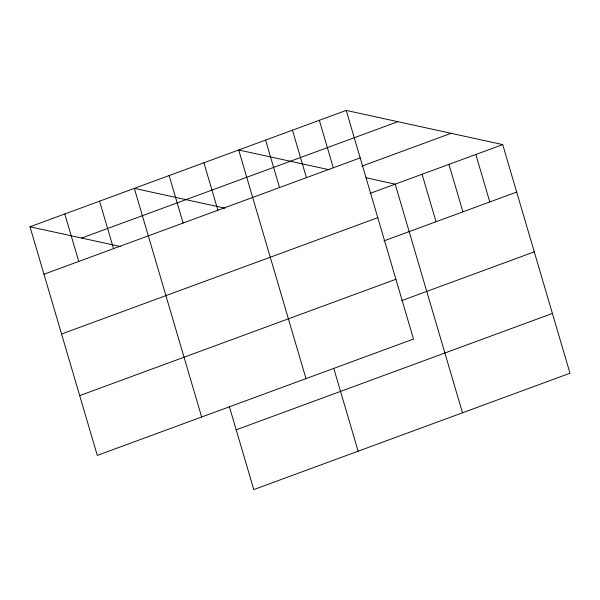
<?xml version="1.0" encoding="UTF-8"?>
<svg xmlns="http://www.w3.org/2000/svg" width="600" height="600" viewBox="0 0 600 600"><rect width="100%" height="100%" fill="white"/><g stroke="black" fill="none" stroke-linecap="round" stroke-linejoin="round"><path stroke-width="0.9" d="M346.215 110.415L413.505 339.053L97.29 455.408L30 226.77L346.215 110.415L502.71 144.593L570 373.23L253.785 489.585L229.455 406.92M81.645 238.042L397.853 121.695M43.973 274.237L360.18 157.882M361.763 166.178L451.065 133.312M369.975 193.433L502.71 144.593M61.568 334.02L377.775 217.673M383.947 240.9L516.675 192.06M79.695 395.618L395.91 279.27M401.543 300.69L534.278 251.85M236.19 429.803L552.405 313.447M329.362 169.778L238.702 149.977L305.993 378.615M365.933 177.757L395.197 184.155L462.487 412.793M225.015 208.17L134.347 188.37L201.645 417.007M30 226.77L120.66 246.57M475.83 154.485L489.803 201.952M448.95 164.37L462.923 211.837M422.07 174.262L436.043 221.73M319.335 120.308L333.308 167.775M292.455 130.192L306.428 177.66M333.81 368.52L358.14 451.192M265.575 140.085L279.548 187.553M203.917 162.773L217.89 210.24M169.132 175.575L183.105 223.042M99.57 201.173L113.535 248.64M64.785 213.968L78.758 261.435"/></g></svg>
